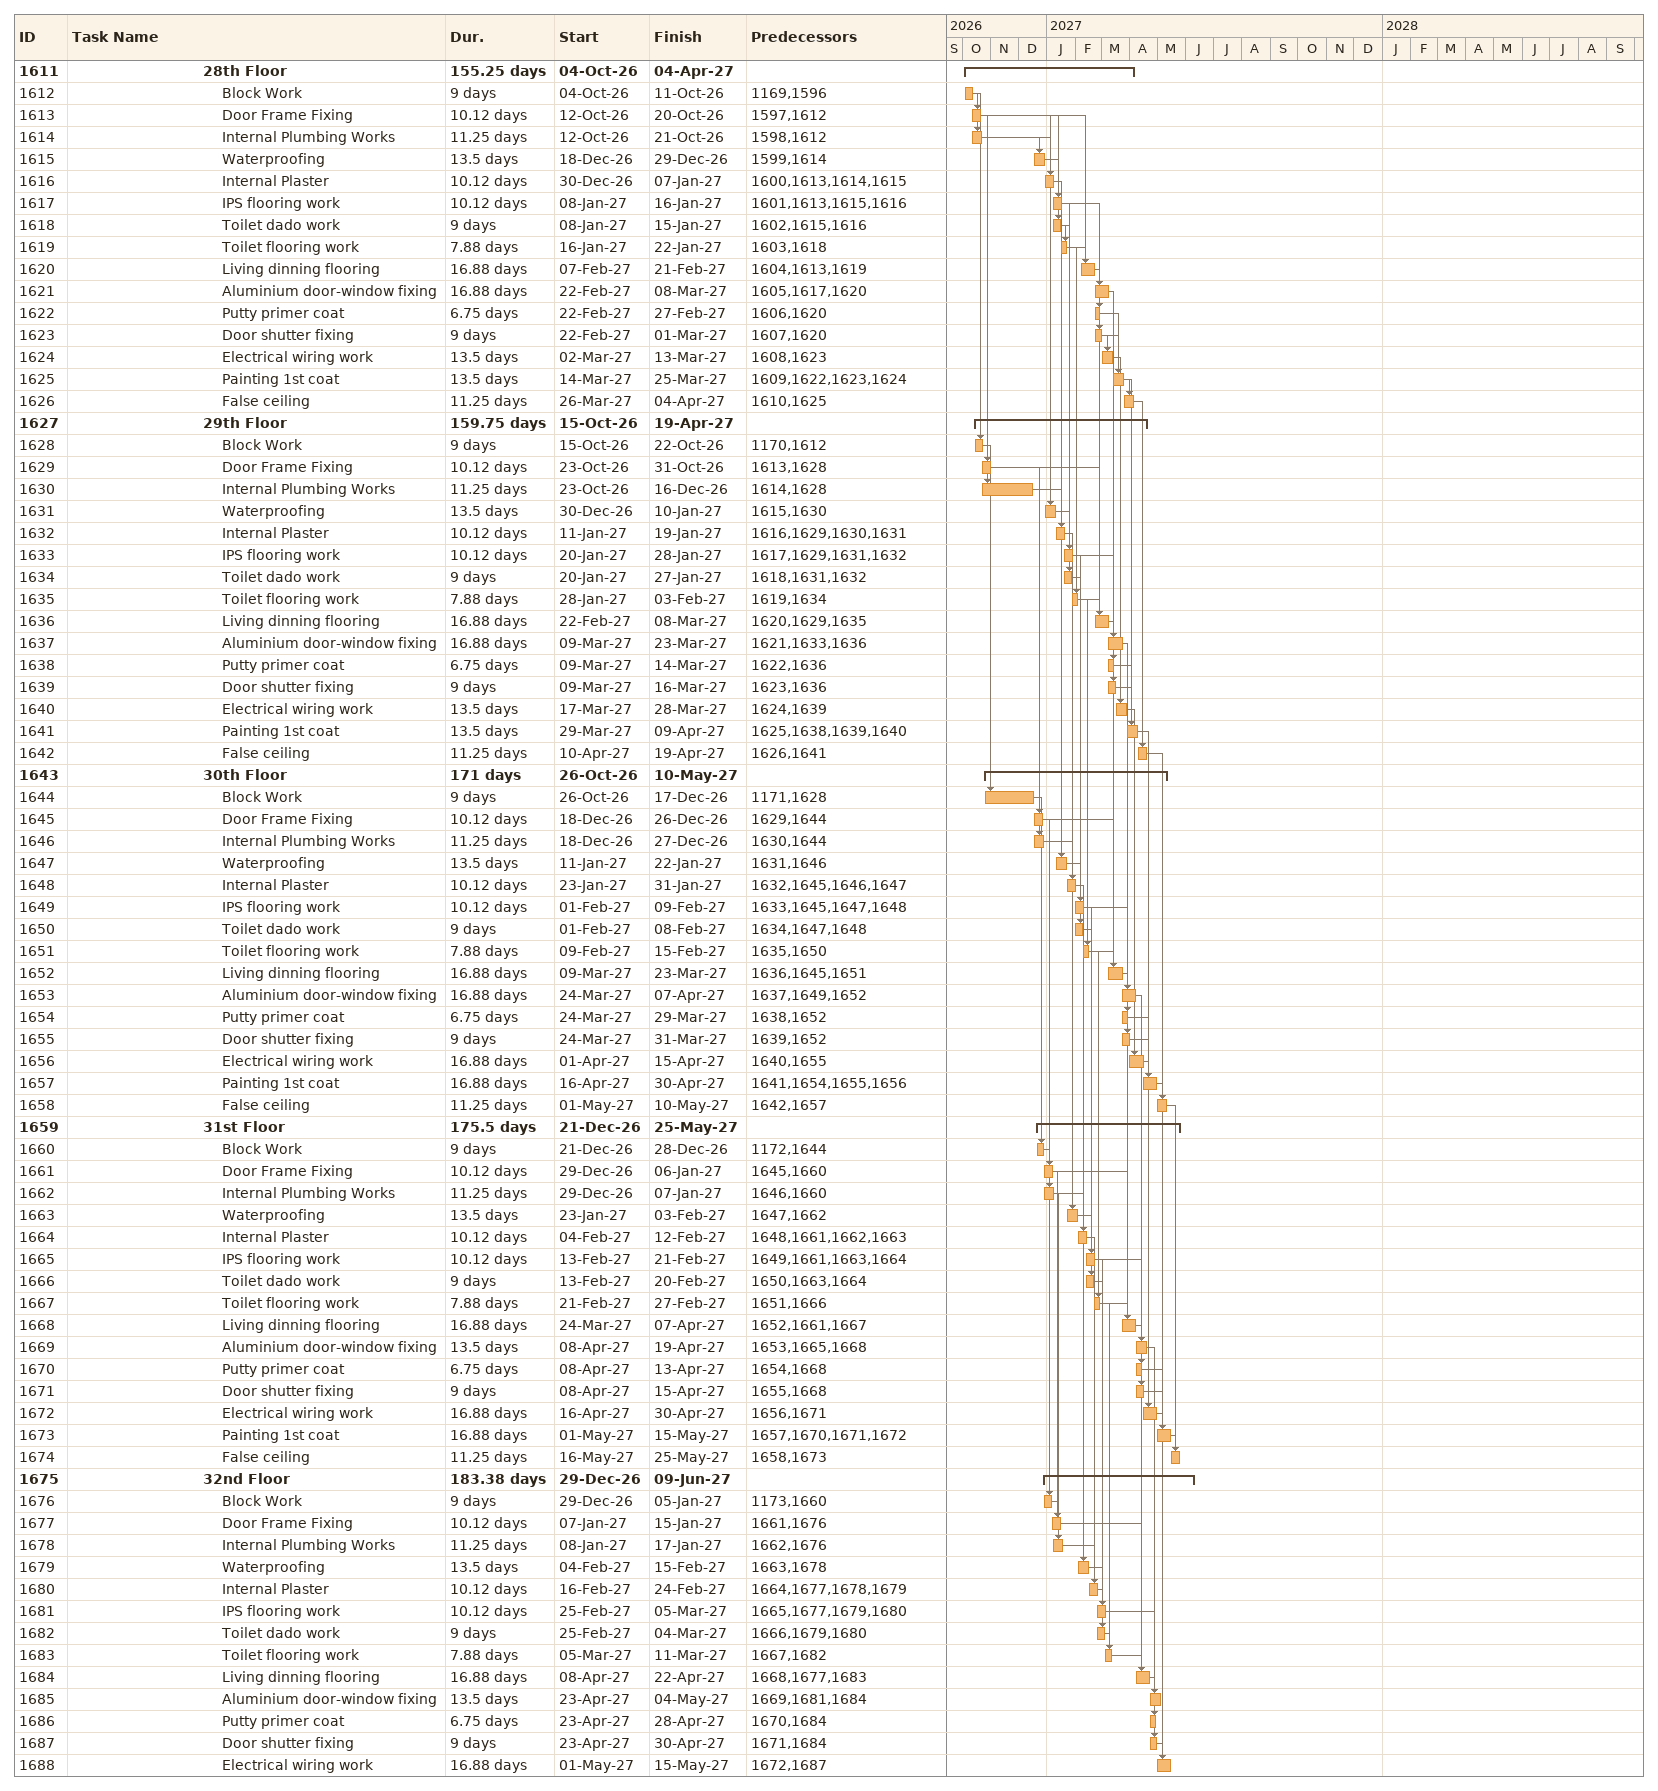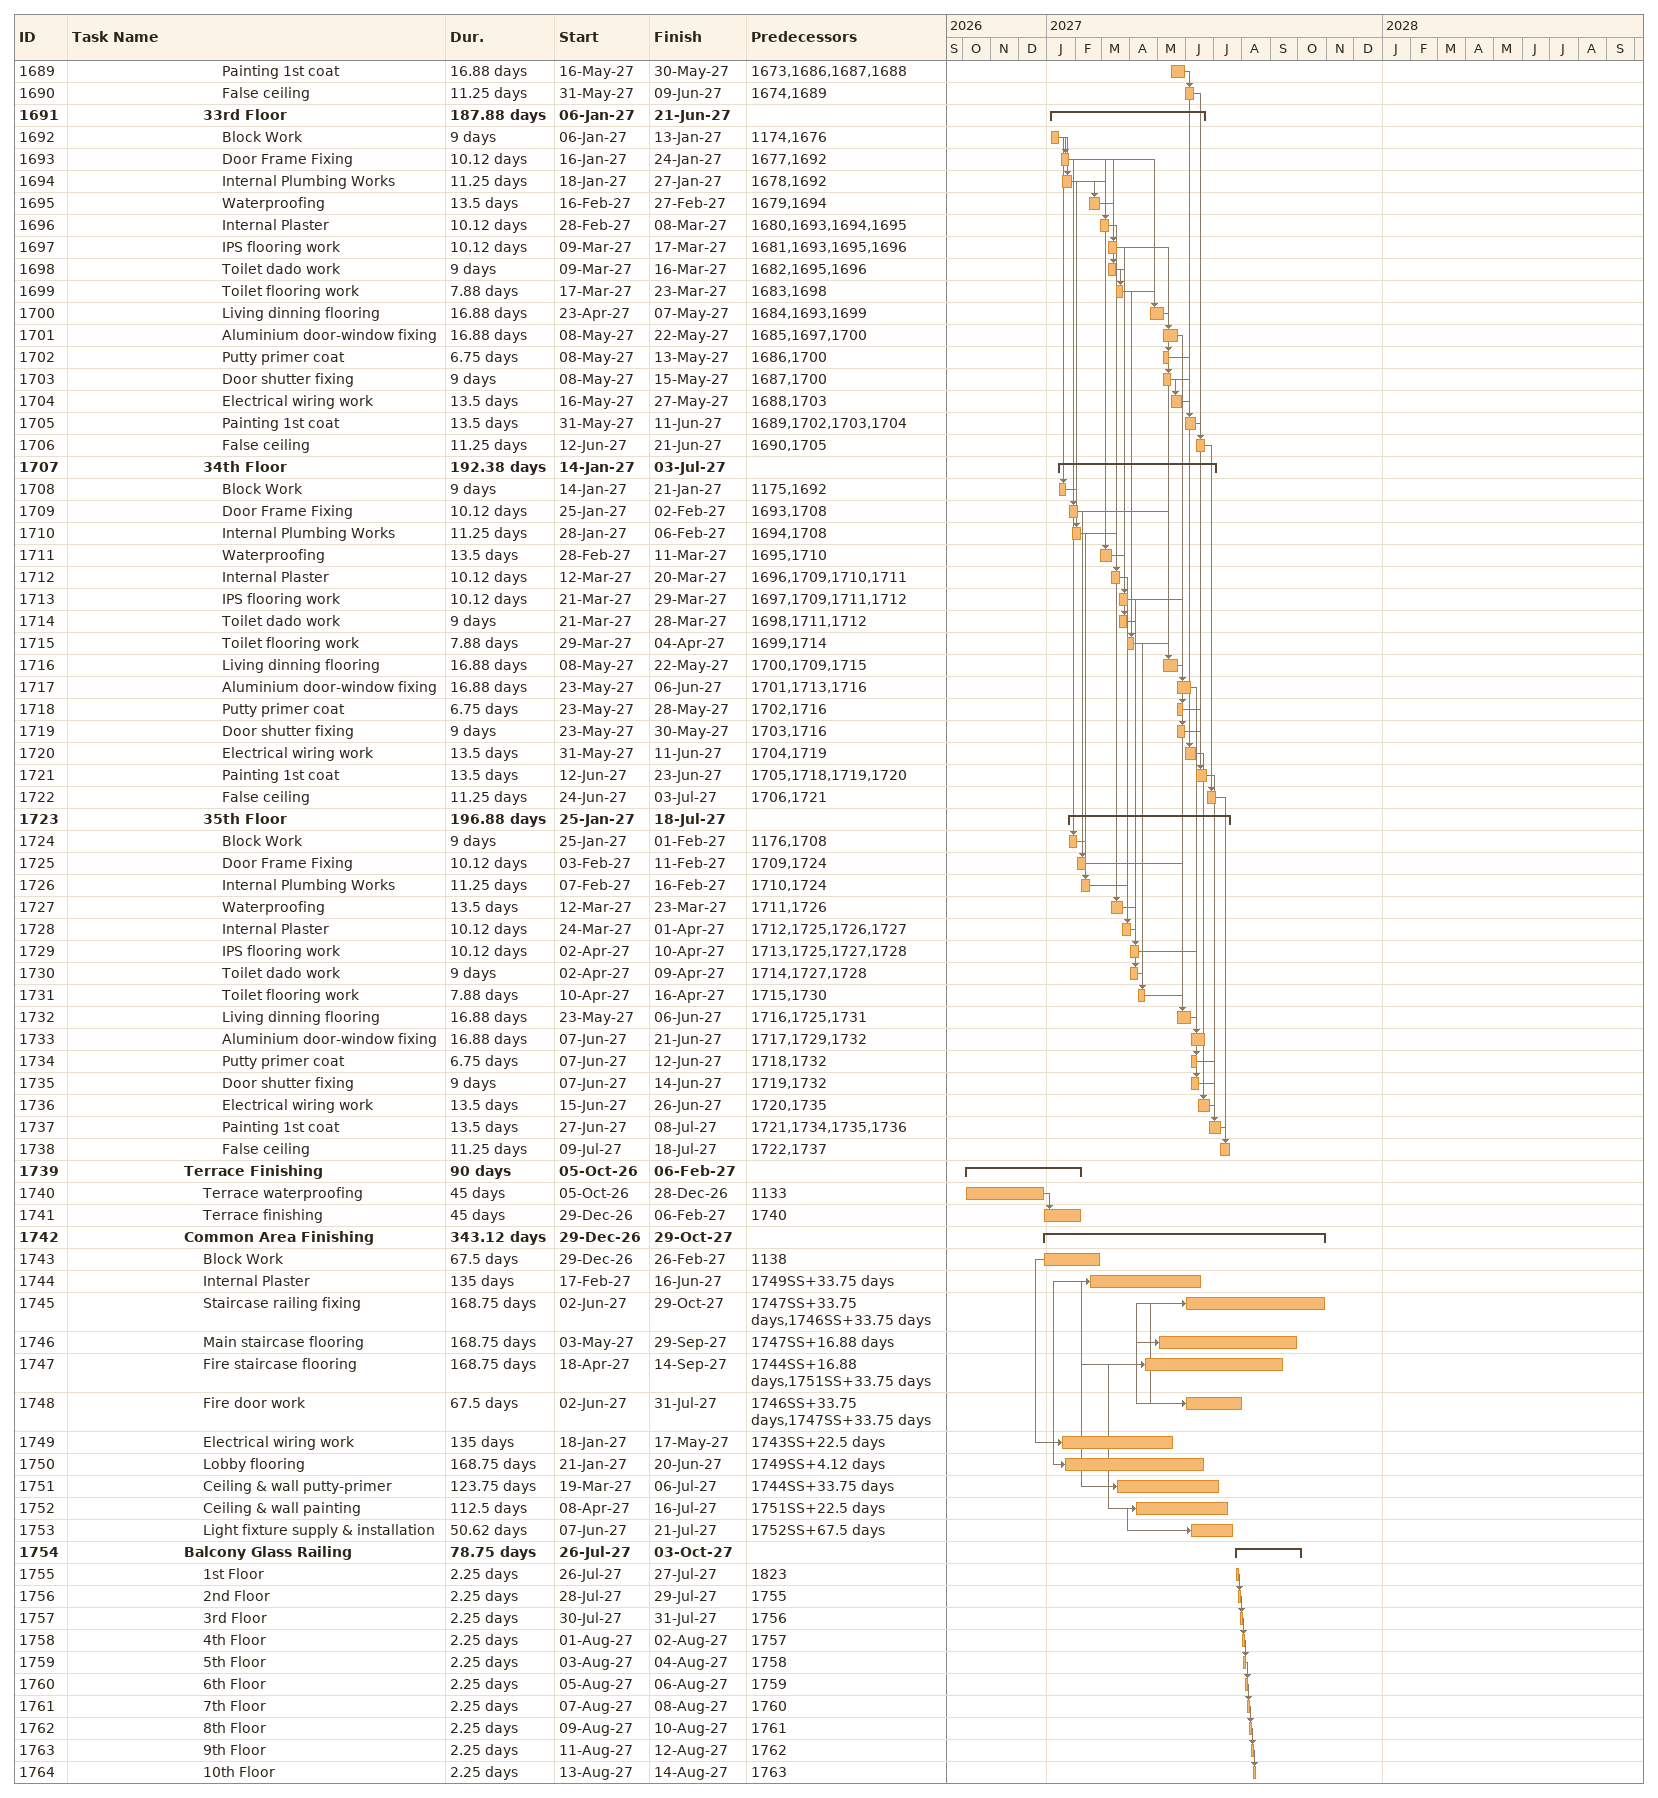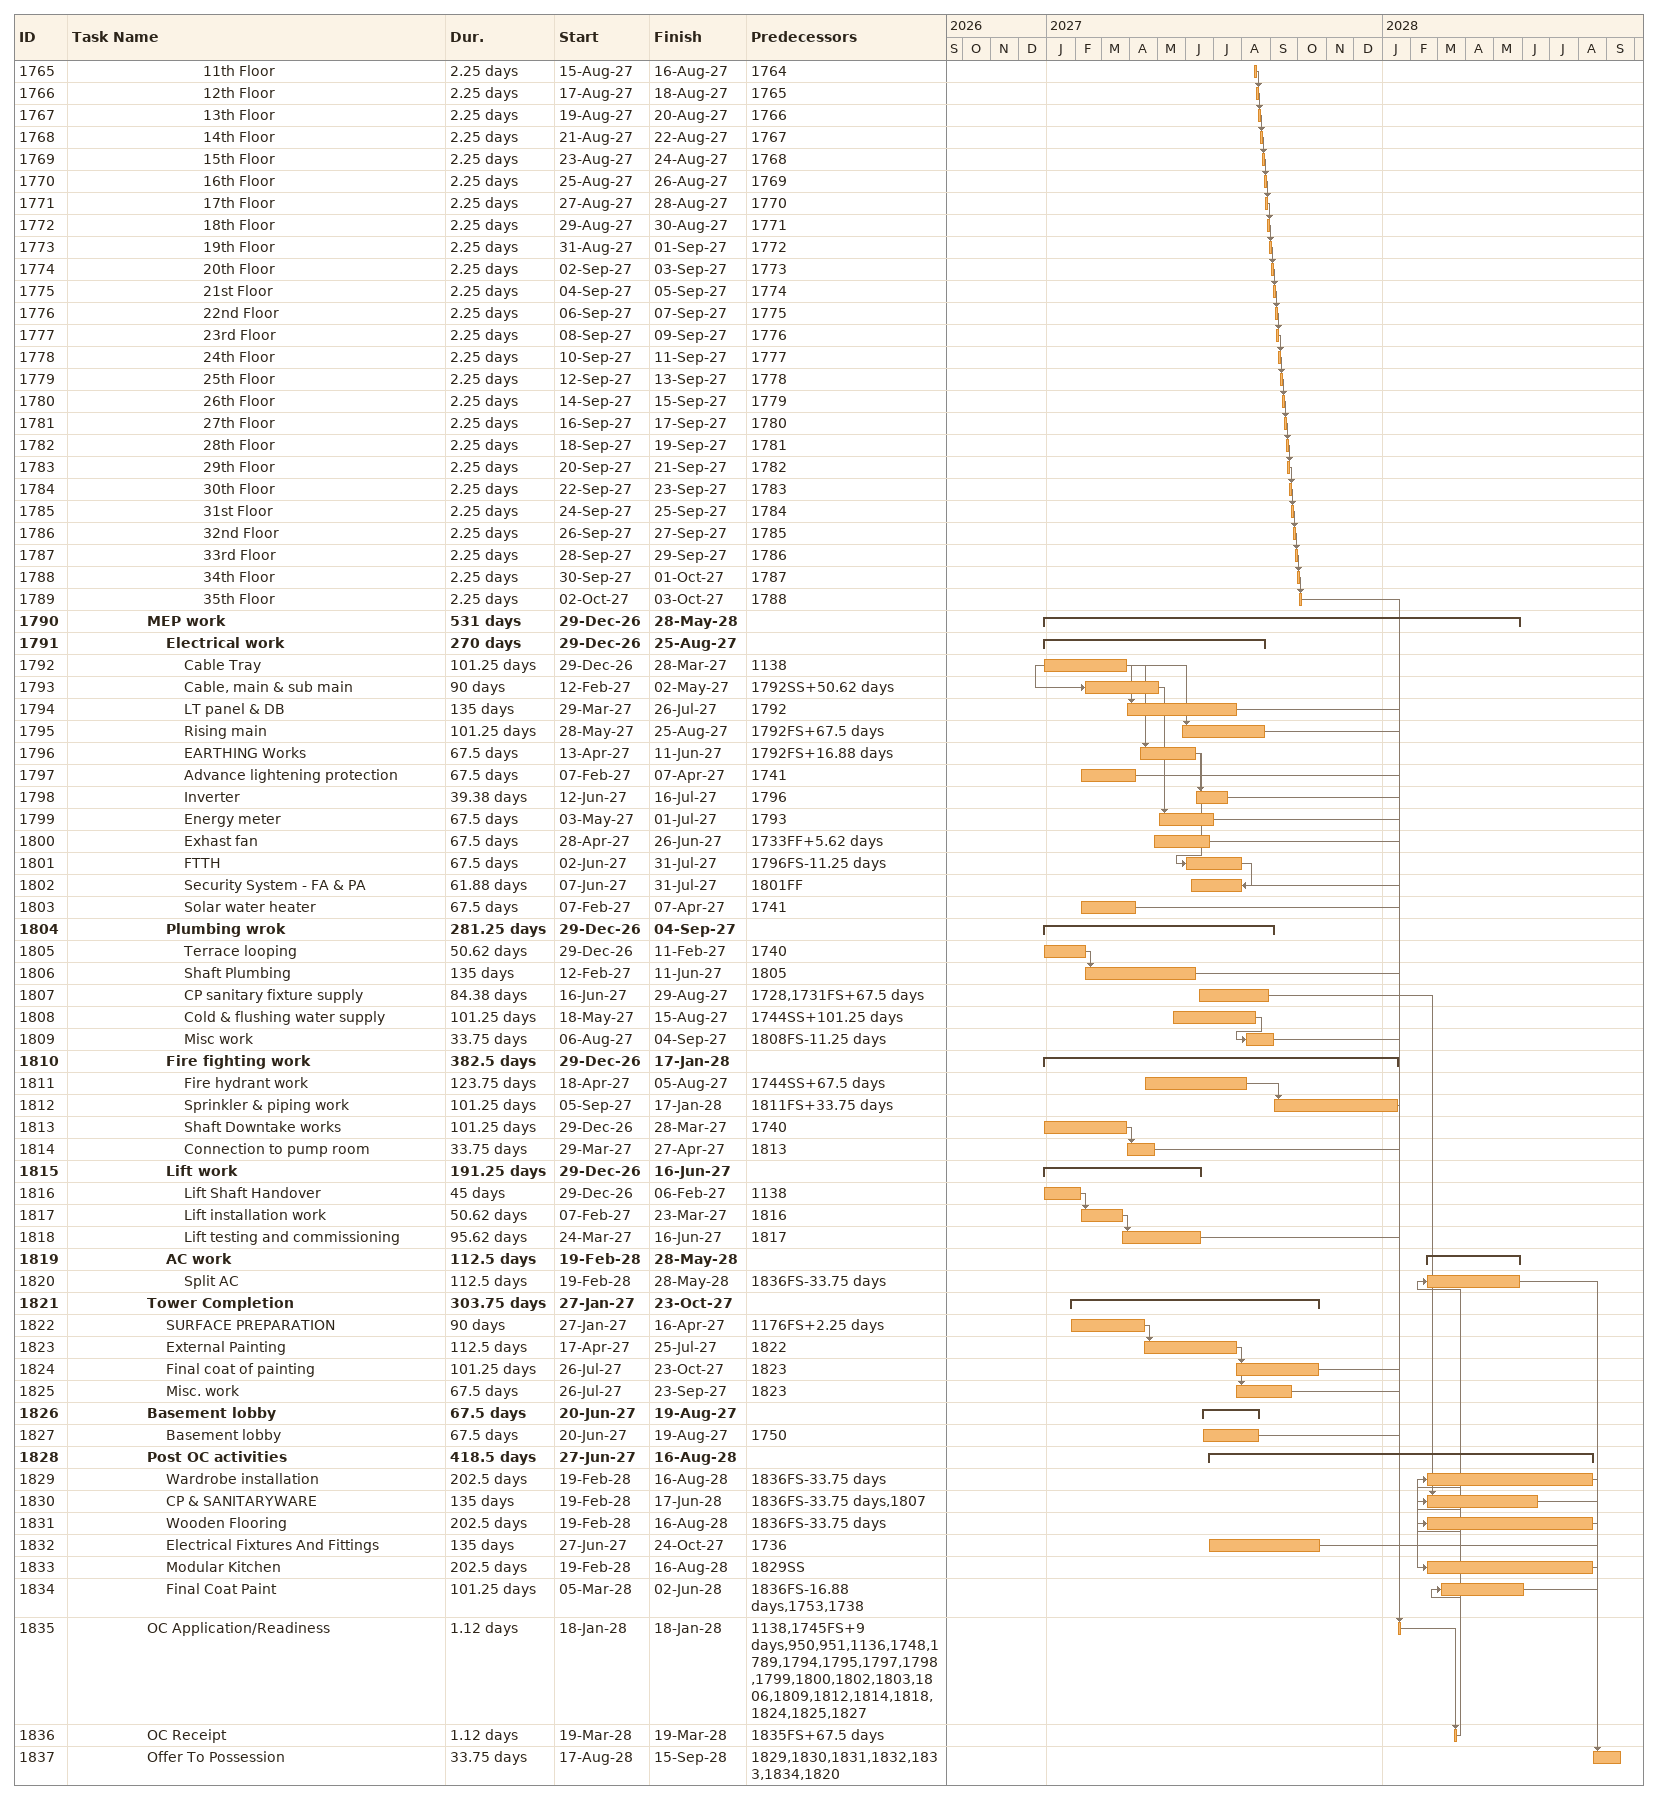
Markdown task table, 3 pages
| ID | Level | Task | Duration | Start | Finish | Predecessors |
|---|---|---|---|---|---|---|
| 1611 | 8 | **28th Floor** | 155.25d | 2026-10-04 | 2027-04-04 |  |
| 1612 | 9 | Block Work | 9d | 2026-10-04 | 2026-10-11 | 1169, 1596 |
| 1613 | 9 | Door Frame Fixing | 10.12d | 2026-10-12 | 2026-10-20 | 1597, 1612 |
| 1614 | 9 | Internal Plumbing Works | 11.25d | 2026-10-12 | 2026-10-21 | 1598, 1612 |
| 1615 | 9 | Waterproofing | 13.5d | 2026-12-18 | 2026-12-29 | 1599, 1614 |
| 1616 | 9 | Internal Plaster | 10.12d | 2026-12-30 | 2027-01-07 | 1600, 1613, 1614, 1615 |
| 1617 | 9 | IPS flooring work | 10.12d | 2027-01-08 | 2027-01-16 | 1601, 1613, 1615, 1616 |
| 1618 | 9 | Toilet dado work | 9d | 2027-01-08 | 2027-01-15 | 1602, 1615, 1616 |
| 1619 | 9 | Toilet flooring work | 7.88d | 2027-01-16 | 2027-01-22 | 1603, 1618 |
| 1620 | 9 | Living dinning flooring | 16.88d | 2027-02-07 | 2027-02-21 | 1604, 1613, 1619 |
| 1621 | 9 | Aluminium door-window fixing | 16.88d | 2027-02-22 | 2027-03-08 | 1605, 1617, 1620 |
| 1622 | 9 | Putty primer coat | 6.75d | 2027-02-22 | 2027-02-27 | 1606, 1620 |
| 1623 | 9 | Door shutter fixing | 9d | 2027-02-22 | 2027-03-01 | 1607, 1620 |
| 1624 | 9 | Electrical wiring work | 13.5d | 2027-03-02 | 2027-03-13 | 1608, 1623 |
| 1625 | 9 | Painting 1st coat | 13.5d | 2027-03-14 | 2027-03-25 | 1609, 1622, 1623, 1624 |
| 1626 | 9 | False ceiling | 11.25d | 2027-03-26 | 2027-04-04 | 1610, 1625 |
| 1627 | 8 | **29th Floor** | 159.75d | 2026-10-15 | 2027-04-19 |  |
| 1628 | 9 | Block Work | 9d | 2026-10-15 | 2026-10-22 | 1170, 1612 |
| 1629 | 9 | Door Frame Fixing | 10.12d | 2026-10-23 | 2026-10-31 | 1613, 1628 |
| 1630 | 9 | Internal Plumbing Works | 11.25d | 2026-10-23 | 2026-12-16 | 1614, 1628 |
| 1631 | 9 | Waterproofing | 13.5d | 2026-12-30 | 2027-01-10 | 1615, 1630 |
| 1632 | 9 | Internal Plaster | 10.12d | 2027-01-11 | 2027-01-19 | 1616, 1629, 1630, 1631 |
| 1633 | 9 | IPS flooring work | 10.12d | 2027-01-20 | 2027-01-28 | 1617, 1629, 1631, 1632 |
| 1634 | 9 | Toilet dado work | 9d | 2027-01-20 | 2027-01-27 | 1618, 1631, 1632 |
| 1635 | 9 | Toilet flooring work | 7.88d | 2027-01-28 | 2027-02-03 | 1619, 1634 |
| 1636 | 9 | Living dinning flooring | 16.88d | 2027-02-22 | 2027-03-08 | 1620, 1629, 1635 |
| 1637 | 9 | Aluminium door-window fixing | 16.88d | 2027-03-09 | 2027-03-23 | 1621, 1633, 1636 |
| 1638 | 9 | Putty primer coat | 6.75d | 2027-03-09 | 2027-03-14 | 1622, 1636 |
| 1639 | 9 | Door shutter fixing | 9d | 2027-03-09 | 2027-03-16 | 1623, 1636 |
| 1640 | 9 | Electrical wiring work | 13.5d | 2027-03-17 | 2027-03-28 | 1624, 1639 |
| 1641 | 9 | Painting 1st coat | 13.5d | 2027-03-29 | 2027-04-09 | 1625, 1638, 1639, 1640 |
| 1642 | 9 | False ceiling | 11.25d | 2027-04-10 | 2027-04-19 | 1626, 1641 |
| 1643 | 8 | **30th Floor** | 171d | 2026-10-26 | 2027-05-10 |  |
| 1644 | 9 | Block Work | 9d | 2026-10-26 | 2026-12-17 | 1171, 1628 |
| 1645 | 9 | Door Frame Fixing | 10.12d | 2026-12-18 | 2026-12-26 | 1629, 1644 |
| 1646 | 9 | Internal Plumbing Works | 11.25d | 2026-12-18 | 2026-12-27 | 1630, 1644 |
| 1647 | 9 | Waterproofing | 13.5d | 2027-01-11 | 2027-01-22 | 1631, 1646 |
| 1648 | 9 | Internal Plaster | 10.12d | 2027-01-23 | 2027-01-31 | 1632, 1645, 1646, 1647 |
| 1649 | 9 | IPS flooring work | 10.12d | 2027-02-01 | 2027-02-09 | 1633, 1645, 1647, 1648 |
| 1650 | 9 | Toilet dado work | 9d | 2027-02-01 | 2027-02-08 | 1634, 1647, 1648 |
| 1651 | 9 | Toilet flooring work | 7.88d | 2027-02-09 | 2027-02-15 | 1635, 1650 |
| 1652 | 9 | Living dinning flooring | 16.88d | 2027-03-09 | 2027-03-23 | 1636, 1645, 1651 |
| 1653 | 9 | Aluminium door-window fixing | 16.88d | 2027-03-24 | 2027-04-07 | 1637, 1649, 1652 |
| 1654 | 9 | Putty primer coat | 6.75d | 2027-03-24 | 2027-03-29 | 1638, 1652 |
| 1655 | 9 | Door shutter fixing | 9d | 2027-03-24 | 2027-03-31 | 1639, 1652 |
| 1656 | 9 | Electrical wiring work | 16.88d | 2027-04-01 | 2027-04-15 | 1640, 1655 |
| 1657 | 9 | Painting 1st coat | 16.88d | 2027-04-16 | 2027-04-30 | 1641, 1654, 1655, 1656 |
| 1658 | 9 | False ceiling | 11.25d | 2027-05-01 | 2027-05-10 | 1642, 1657 |
| 1659 | 8 | **31st Floor** | 175.5d | 2026-12-21 | 2027-05-25 |  |
| 1660 | 9 | Block Work | 9d | 2026-12-21 | 2026-12-28 | 1172, 1644 |
| 1661 | 9 | Door Frame Fixing | 10.12d | 2026-12-29 | 2027-01-06 | 1645, 1660 |
| 1662 | 9 | Internal Plumbing Works | 11.25d | 2026-12-29 | 2027-01-07 | 1646, 1660 |
| 1663 | 9 | Waterproofing | 13.5d | 2027-01-23 | 2027-02-03 | 1647, 1662 |
| 1664 | 9 | Internal Plaster | 10.12d | 2027-02-04 | 2027-02-12 | 1648, 1661, 1662, 1663 |
| 1665 | 9 | IPS flooring work | 10.12d | 2027-02-13 | 2027-02-21 | 1649, 1661, 1663, 1664 |
| 1666 | 9 | Toilet dado work | 9d | 2027-02-13 | 2027-02-20 | 1650, 1663, 1664 |
| 1667 | 9 | Toilet flooring work | 7.88d | 2027-02-21 | 2027-02-27 | 1651, 1666 |
| 1668 | 9 | Living dinning flooring | 16.88d | 2027-03-24 | 2027-04-07 | 1652, 1661, 1667 |
| 1669 | 9 | Aluminium door-window fixing | 13.5d | 2027-04-08 | 2027-04-19 | 1653, 1665, 1668 |
| 1670 | 9 | Putty primer coat | 6.75d | 2027-04-08 | 2027-04-13 | 1654, 1668 |
| 1671 | 9 | Door shutter fixing | 9d | 2027-04-08 | 2027-04-15 | 1655, 1668 |
| 1672 | 9 | Electrical wiring work | 16.88d | 2027-04-16 | 2027-04-30 | 1656, 1671 |
| 1673 | 9 | Painting 1st coat | 16.88d | 2027-05-01 | 2027-05-15 | 1657, 1670, 1671, 1672 |
| 1674 | 9 | False ceiling | 11.25d | 2027-05-16 | 2027-05-25 | 1658, 1673 |
| 1675 | 8 | **32nd Floor** | 183.38d | 2026-12-29 | 2027-06-09 |  |
| 1676 | 9 | Block Work | 9d | 2026-12-29 | 2027-01-05 | 1173, 1660 |
| 1677 | 9 | Door Frame Fixing | 10.12d | 2027-01-07 | 2027-01-15 | 1661, 1676 |
| 1678 | 9 | Internal Plumbing Works | 11.25d | 2027-01-08 | 2027-01-17 | 1662, 1676 |
| 1679 | 9 | Waterproofing | 13.5d | 2027-02-04 | 2027-02-15 | 1663, 1678 |
| 1680 | 9 | Internal Plaster | 10.12d | 2027-02-16 | 2027-02-24 | 1664, 1677, 1678, 1679 |
| 1681 | 9 | IPS flooring work | 10.12d | 2027-02-25 | 2027-03-05 | 1665, 1677, 1679, 1680 |
| 1682 | 9 | Toilet dado work | 9d | 2027-02-25 | 2027-03-04 | 1666, 1679, 1680 |
| 1683 | 9 | Toilet flooring work | 7.88d | 2027-03-05 | 2027-03-11 | 1667, 1682 |
| 1684 | 9 | Living dinning flooring | 16.88d | 2027-04-08 | 2027-04-22 | 1668, 1677, 1683 |
| 1685 | 9 | Aluminium door-window fixing | 13.5d | 2027-04-23 | 2027-05-04 | 1669, 1681, 1684 |
| 1686 | 9 | Putty primer coat | 6.75d | 2027-04-23 | 2027-04-28 | 1670, 1684 |
| 1687 | 9 | Door shutter fixing | 9d | 2027-04-23 | 2027-04-30 | 1671, 1684 |
| 1688 | 9 | Electrical wiring work | 16.88d | 2027-05-01 | 2027-05-15 | 1672, 1687 |
| 1689 | 9 | Painting 1st coat | 16.88d | 2027-05-16 | 2027-05-30 | 1673, 1686, 1687, 1688 |
| 1690 | 9 | False ceiling | 11.25d | 2027-05-31 | 2027-06-09 | 1674, 1689 |
| 1691 | 8 | **33rd Floor** | 187.88d | 2027-01-06 | 2027-06-21 |  |
| 1692 | 9 | Block Work | 9d | 2027-01-06 | 2027-01-13 | 1174, 1676 |
| 1693 | 9 | Door Frame Fixing | 10.12d | 2027-01-16 | 2027-01-24 | 1677, 1692 |
| 1694 | 9 | Internal Plumbing Works | 11.25d | 2027-01-18 | 2027-01-27 | 1678, 1692 |
| 1695 | 9 | Waterproofing | 13.5d | 2027-02-16 | 2027-02-27 | 1679, 1694 |
| 1696 | 9 | Internal Plaster | 10.12d | 2027-02-28 | 2027-03-08 | 1680, 1693, 1694, 1695 |
| 1697 | 9 | IPS flooring work | 10.12d | 2027-03-09 | 2027-03-17 | 1681, 1693, 1695, 1696 |
| 1698 | 9 | Toilet dado work | 9d | 2027-03-09 | 2027-03-16 | 1682, 1695, 1696 |
| 1699 | 9 | Toilet flooring work | 7.88d | 2027-03-17 | 2027-03-23 | 1683, 1698 |
| 1700 | 9 | Living dinning flooring | 16.88d | 2027-04-23 | 2027-05-07 | 1684, 1693, 1699 |
| 1701 | 9 | Aluminium door-window fixing | 16.88d | 2027-05-08 | 2027-05-22 | 1685, 1697, 1700 |
| 1702 | 9 | Putty primer coat | 6.75d | 2027-05-08 | 2027-05-13 | 1686, 1700 |
| 1703 | 9 | Door shutter fixing | 9d | 2027-05-08 | 2027-05-15 | 1687, 1700 |
| 1704 | 9 | Electrical wiring work | 13.5d | 2027-05-16 | 2027-05-27 | 1688, 1703 |
| 1705 | 9 | Painting 1st coat | 13.5d | 2027-05-31 | 2027-06-11 | 1689, 1702, 1703, 1704 |
| 1706 | 9 | False ceiling | 11.25d | 2027-06-12 | 2027-06-21 | 1690, 1705 |
| 1707 | 8 | **34th Floor** | 192.38d | 2027-01-14 | 2027-07-03 |  |
| 1708 | 9 | Block Work | 9d | 2027-01-14 | 2027-01-21 | 1175, 1692 |
| 1709 | 9 | Door Frame Fixing | 10.12d | 2027-01-25 | 2027-02-02 | 1693, 1708 |
| 1710 | 9 | Internal Plumbing Works | 11.25d | 2027-01-28 | 2027-02-06 | 1694, 1708 |
| 1711 | 9 | Waterproofing | 13.5d | 2027-02-28 | 2027-03-11 | 1695, 1710 |
| 1712 | 9 | Internal Plaster | 10.12d | 2027-03-12 | 2027-03-20 | 1696, 1709, 1710, 1711 |
| 1713 | 9 | IPS flooring work | 10.12d | 2027-03-21 | 2027-03-29 | 1697, 1709, 1711, 1712 |
| 1714 | 9 | Toilet dado work | 9d | 2027-03-21 | 2027-03-28 | 1698, 1711, 1712 |
| 1715 | 9 | Toilet flooring work | 7.88d | 2027-03-29 | 2027-04-04 | 1699, 1714 |
| 1716 | 9 | Living dinning flooring | 16.88d | 2027-05-08 | 2027-05-22 | 1700, 1709, 1715 |
| 1717 | 9 | Aluminium door-window fixing | 16.88d | 2027-05-23 | 2027-06-06 | 1701, 1713, 1716 |
| 1718 | 9 | Putty primer coat | 6.75d | 2027-05-23 | 2027-05-28 | 1702, 1716 |
| 1719 | 9 | Door shutter fixing | 9d | 2027-05-23 | 2027-05-30 | 1703, 1716 |
| 1720 | 9 | Electrical wiring work | 13.5d | 2027-05-31 | 2027-06-11 | 1704, 1719 |
| 1721 | 9 | Painting 1st coat | 13.5d | 2027-06-12 | 2027-06-23 | 1705, 1718, 1719, 1720 |
| 1722 | 9 | False ceiling | 11.25d | 2027-06-24 | 2027-07-03 | 1706, 1721 |
| 1723 | 8 | **35th Floor** | 196.88d | 2027-01-25 | 2027-07-18 |  |
| 1724 | 9 | Block Work | 9d | 2027-01-25 | 2027-02-01 | 1176, 1708 |
| 1725 | 9 | Door Frame Fixing | 10.12d | 2027-02-03 | 2027-02-11 | 1709, 1724 |
| 1726 | 9 | Internal Plumbing Works | 11.25d | 2027-02-07 | 2027-02-16 | 1710, 1724 |
| 1727 | 9 | Waterproofing | 13.5d | 2027-03-12 | 2027-03-23 | 1711, 1726 |
| 1728 | 9 | Internal Plaster | 10.12d | 2027-03-24 | 2027-04-01 | 1712, 1725, 1726, 1727 |
| 1729 | 9 | IPS flooring work | 10.12d | 2027-04-02 | 2027-04-10 | 1713, 1725, 1727, 1728 |
| 1730 | 9 | Toilet dado work | 9d | 2027-04-02 | 2027-04-09 | 1714, 1727, 1728 |
| 1731 | 9 | Toilet flooring work | 7.88d | 2027-04-10 | 2027-04-16 | 1715, 1730 |
| 1732 | 9 | Living dinning flooring | 16.88d | 2027-05-23 | 2027-06-06 | 1716, 1725, 1731 |
| 1733 | 9 | Aluminium door-window fixing | 16.88d | 2027-06-07 | 2027-06-21 | 1717, 1729, 1732 |
| 1734 | 9 | Putty primer coat | 6.75d | 2027-06-07 | 2027-06-12 | 1718, 1732 |
| 1735 | 9 | Door shutter fixing | 9d | 2027-06-07 | 2027-06-14 | 1719, 1732 |
| 1736 | 9 | Electrical wiring work | 13.5d | 2027-06-15 | 2027-06-26 | 1720, 1735 |
| 1737 | 9 | Painting 1st coat | 13.5d | 2027-06-27 | 2027-07-08 | 1721, 1734, 1735, 1736 |
| 1738 | 9 | False ceiling | 11.25d | 2027-07-09 | 2027-07-18 | 1722, 1737 |
| 1739 | 7 | **Terrace Finishing** | 90d | 2026-10-05 | 2027-02-06 |  |
| 1740 | 8 | Terrace waterproofing | 45d | 2026-10-05 | 2026-12-28 | 1133 |
| 1741 | 8 | Terrace finishing | 45d | 2026-12-29 | 2027-02-06 | 1740 |
| 1742 | 7 | **Common Area Finishing** | 343.12d | 2026-12-29 | 2027-10-29 |  |
| 1743 | 8 | Block Work | 67.5d | 2026-12-29 | 2027-02-26 | 1138 |
| 1744 | 8 | Internal Plaster | 135d | 2027-02-17 | 2027-06-16 | 1749SS+33.75d |
| 1745 | 8 | Staircase railing fixing | 168.75d | 2027-06-02 | 2027-10-29 | 1747SS+33.75d, 1746SS+33.75d |
| 1746 | 8 | Main staircase flooring | 168.75d | 2027-05-03 | 2027-09-29 | 1747SS+16.88d |
| 1747 | 8 | Fire staircase flooring | 168.75d | 2027-04-18 | 2027-09-14 | 1744SS+16.88d, 1751SS+33.75d |
| 1748 | 8 | Fire door work | 67.5d | 2027-06-02 | 2027-07-31 | 1746SS+33.75d, 1747SS+33.75d |
| 1749 | 8 | Electrical wiring work | 135d | 2027-01-18 | 2027-05-17 | 1743SS+22.5d |
| 1750 | 8 | Lobby flooring | 168.75d | 2027-01-21 | 2027-06-20 | 1749SS+4.12d |
| 1751 | 8 | Ceiling & wall putty-primer | 123.75d | 2027-03-19 | 2027-07-06 | 1744SS+33.75d |
| 1752 | 8 | Ceiling & wall painting | 112.5d | 2027-04-08 | 2027-07-16 | 1751SS+22.5d |
| 1753 | 8 | Light fixture supply & installation | 50.62d | 2027-06-07 | 2027-07-21 | 1752SS+67.5d |
| 1754 | 7 | **Balcony Glass Railing** | 78.75d | 2027-07-26 | 2027-10-03 |  |
| 1755 | 8 | 1st Floor | 2.25d | 2027-07-26 | 2027-07-27 | 1823 |
| 1756 | 8 | 2nd Floor | 2.25d | 2027-07-28 | 2027-07-29 | 1755 |
| 1757 | 8 | 3rd Floor | 2.25d | 2027-07-30 | 2027-07-31 | 1756 |
| 1758 | 8 | 4th Floor | 2.25d | 2027-08-01 | 2027-08-02 | 1757 |
| 1759 | 8 | 5th Floor | 2.25d | 2027-08-03 | 2027-08-04 | 1758 |
| 1760 | 8 | 6th Floor | 2.25d | 2027-08-05 | 2027-08-06 | 1759 |
| 1761 | 8 | 7th Floor | 2.25d | 2027-08-07 | 2027-08-08 | 1760 |
| 1762 | 8 | 8th Floor | 2.25d | 2027-08-09 | 2027-08-10 | 1761 |
| 1763 | 8 | 9th Floor | 2.25d | 2027-08-11 | 2027-08-12 | 1762 |
| 1764 | 8 | 10th Floor | 2.25d | 2027-08-13 | 2027-08-14 | 1763 |
| 1765 | 8 | 11th Floor | 2.25d | 2027-08-15 | 2027-08-16 | 1764 |
| 1766 | 8 | 12th Floor | 2.25d | 2027-08-17 | 2027-08-18 | 1765 |
| 1767 | 8 | 13th Floor | 2.25d | 2027-08-19 | 2027-08-20 | 1766 |
| 1768 | 8 | 14th Floor | 2.25d | 2027-08-21 | 2027-08-22 | 1767 |
| 1769 | 8 | 15th Floor | 2.25d | 2027-08-23 | 2027-08-24 | 1768 |
| 1770 | 8 | 16th Floor | 2.25d | 2027-08-25 | 2027-08-26 | 1769 |
| 1771 | 8 | 17th Floor | 2.25d | 2027-08-27 | 2027-08-28 | 1770 |
| 1772 | 8 | 18th Floor | 2.25d | 2027-08-29 | 2027-08-30 | 1771 |
| 1773 | 8 | 19th Floor | 2.25d | 2027-08-31 | 2027-09-01 | 1772 |
| 1774 | 8 | 20th Floor | 2.25d | 2027-09-02 | 2027-09-03 | 1773 |
| 1775 | 8 | 21st Floor | 2.25d | 2027-09-04 | 2027-09-05 | 1774 |
| 1776 | 8 | 22nd Floor | 2.25d | 2027-09-06 | 2027-09-07 | 1775 |
| 1777 | 8 | 23rd Floor | 2.25d | 2027-09-08 | 2027-09-09 | 1776 |
| 1778 | 8 | 24th Floor | 2.25d | 2027-09-10 | 2027-09-11 | 1777 |
| 1779 | 8 | 25th Floor | 2.25d | 2027-09-12 | 2027-09-13 | 1778 |
| 1780 | 8 | 26th Floor | 2.25d | 2027-09-14 | 2027-09-15 | 1779 |
| 1781 | 8 | 27th Floor | 2.25d | 2027-09-16 | 2027-09-17 | 1780 |
| 1782 | 8 | 28th Floor | 2.25d | 2027-09-18 | 2027-09-19 | 1781 |
| 1783 | 8 | 29th Floor | 2.25d | 2027-09-20 | 2027-09-21 | 1782 |
| 1784 | 8 | 30th Floor | 2.25d | 2027-09-22 | 2027-09-23 | 1783 |
| 1785 | 8 | 31st Floor | 2.25d | 2027-09-24 | 2027-09-25 | 1784 |
| 1786 | 8 | 32nd Floor | 2.25d | 2027-09-26 | 2027-09-27 | 1785 |
| 1787 | 8 | 33rd Floor | 2.25d | 2027-09-28 | 2027-09-29 | 1786 |
| 1788 | 8 | 34th Floor | 2.25d | 2027-09-30 | 2027-10-01 | 1787 |
| 1789 | 8 | 35th Floor | 2.25d | 2027-10-02 | 2027-10-03 | 1788 |
| 1790 | 5 | **MEP work** | 531d | 2026-12-29 | 2028-05-28 |  |
| 1791 | 6 | **Electrical work** | 270d | 2026-12-29 | 2027-08-25 |  |
| 1792 | 7 | Cable Tray | 101.25d | 2026-12-29 | 2027-03-28 | 1138 |
| 1793 | 7 | Cable, main & sub main | 90d | 2027-02-12 | 2027-05-02 | 1792SS+50.62d |
| 1794 | 7 | LT panel & DB | 135d | 2027-03-29 | 2027-07-26 | 1792 |
| 1795 | 7 | Rising main | 101.25d | 2027-05-28 | 2027-08-25 | 1792FS+67.5d |
| 1796 | 7 | EARTHING Works | 67.5d | 2027-04-13 | 2027-06-11 | 1792FS+16.88d |
| 1797 | 7 | Advance lightening protection | 67.5d | 2027-02-07 | 2027-04-07 | 1741 |
| 1798 | 7 | Inverter | 39.38d | 2027-06-12 | 2027-07-16 | 1796 |
| 1799 | 7 | Energy meter | 67.5d | 2027-05-03 | 2027-07-01 | 1793 |
| 1800 | 7 | Exhast fan | 67.5d | 2027-04-28 | 2027-06-26 | 1733FF+5.62d |
| 1801 | 7 | FTTH | 67.5d | 2027-06-02 | 2027-07-31 | 1796FS-11.25d |
| 1802 | 7 | Security System - FA & PA | 61.88d | 2027-06-07 | 2027-07-31 | 1801FF |
| 1803 | 7 | Solar water heater | 67.5d | 2027-02-07 | 2027-04-07 | 1741 |
| 1804 | 6 | **Plumbing wrok** | 281.25d | 2026-12-29 | 2027-09-04 |  |
| 1805 | 7 | Terrace looping | 50.62d | 2026-12-29 | 2027-02-11 | 1740 |
| 1806 | 7 | Shaft Plumbing | 135d | 2027-02-12 | 2027-06-11 | 1805 |
| 1807 | 7 | CP sanitary fixture supply | 84.38d | 2027-06-16 | 2027-08-29 | 1728, 1731FS+67.5d |
| 1808 | 7 | Cold & flushing water supply | 101.25d | 2027-05-18 | 2027-08-15 | 1744SS+101.25d |
| 1809 | 7 | Misc work | 33.75d | 2027-08-06 | 2027-09-04 | 1808FS-11.25d |
| 1810 | 6 | **Fire fighting work** | 382.5d | 2026-12-29 | 2028-01-17 |  |
| 1811 | 7 | Fire hydrant work | 123.75d | 2027-04-18 | 2027-08-05 | 1744SS+67.5d |
| 1812 | 7 | Sprinkler & piping work | 101.25d | 2027-09-05 | 2028-01-17 | 1811FS+33.75d |
| 1813 | 7 | Shaft Downtake works | 101.25d | 2026-12-29 | 2027-03-28 | 1740 |
| 1814 | 7 | Connection to pump room | 33.75d | 2027-03-29 | 2027-04-27 | 1813 |
| 1815 | 6 | **Lift work** | 191.25d | 2026-12-29 | 2027-06-16 |  |
| 1816 | 7 | Lift Shaft Handover | 45d | 2026-12-29 | 2027-02-06 | 1138 |
| 1817 | 7 | Lift installation work | 50.62d | 2027-02-07 | 2027-03-23 | 1816 |
| 1818 | 7 | Lift testing and commissioning | 95.62d | 2027-03-24 | 2027-06-16 | 1817 |
| 1819 | 6 | **AC work** | 112.5d | 2028-02-19 | 2028-05-28 |  |
| 1820 | 7 | Split AC | 112.5d | 2028-02-19 | 2028-05-28 | 1836FS-33.75d |
| 1821 | 5 | **Tower Completion** | 303.75d | 2027-01-27 | 2027-10-23 |  |
| 1822 | 6 | SURFACE PREPARATION | 90d | 2027-01-27 | 2027-04-16 | 1176FS+2.25d |
| 1823 | 6 | External Painting | 112.5d | 2027-04-17 | 2027-07-25 | 1822 |
| 1824 | 6 | Final coat of painting | 101.25d | 2027-07-26 | 2027-10-23 | 1823 |
| 1825 | 6 | Misc. work | 67.5d | 2027-07-26 | 2027-09-23 | 1823 |
| 1826 | 5 | **Basement lobby** | 67.5d | 2027-06-20 | 2027-08-19 |  |
| 1827 | 6 | Basement lobby | 67.5d | 2027-06-20 | 2027-08-19 | 1750 |
| 1828 | 5 | **Post OC activities** | 418.5d | 2027-06-27 | 2028-08-16 |  |
| 1829 | 6 | Wardrobe installation | 202.5d | 2028-02-19 | 2028-08-16 | 1836FS-33.75d |
| 1830 | 6 | CP & SANITARYWARE | 135d | 2028-02-19 | 2028-06-17 | 1836FS-33.75d, 1807 |
| 1831 | 6 | Wooden Flooring | 202.5d | 2028-02-19 | 2028-08-16 | 1836FS-33.75d |
| 1832 | 6 | Electrical Fixtures And Fittings | 135d | 2027-06-27 | 2027-10-24 | 1736 |
| 1833 | 6 | Modular Kitchen | 202.5d | 2028-02-19 | 2028-08-16 | 1829SS |
| 1834 | 6 | Final Coat Paint | 101.25d | 2028-03-05 | 2028-06-02 | 1836FS-16.88d, 1753, 1738 |
| 1835 | 5 | OC Application/Readiness | 1.12d | 2028-01-18 | 2028-01-18 | 1138, 1745FS+9d, 950, 951, 1136, 1748, 1789, 1794, 1795, 1797, 1798, 1799, 1800, 1802, 1803, 1806, 1809, 1812, 1814, 1818, 1824, 1825, 1827 |
| 1836 | 5 | OC Receipt | 1.12d | 2028-03-19 | 2028-03-19 | 1835FS+67.5d |
| 1837 | 5 | Offer To Possession | 33.75d | 2028-08-17 | 2028-09-15 | 1829, 1830, 1831, 1832, 1833, 1834, 1820 |
